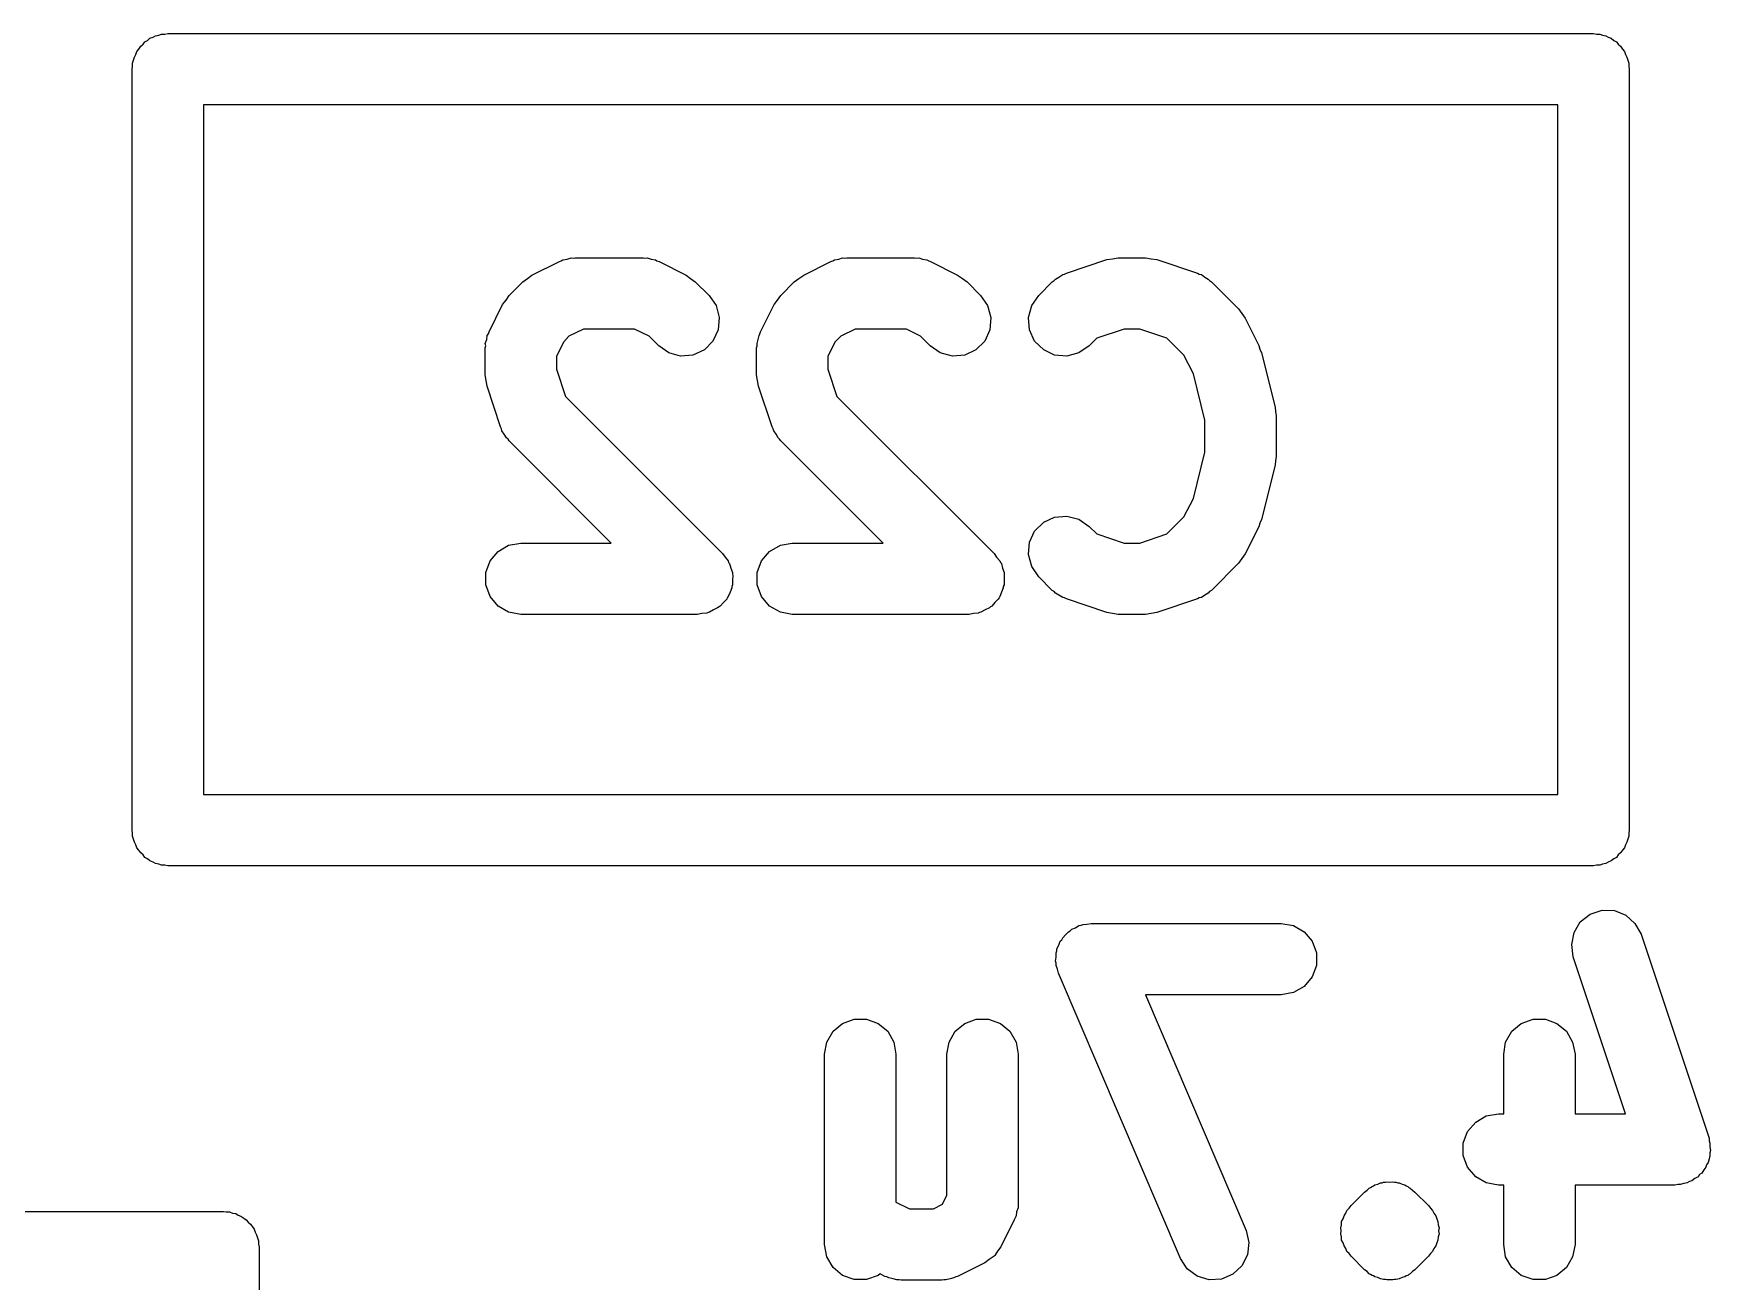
# Model space of a CAD drawing. Extents: x 100 to 214, y -112 to -50.
# Drawn here: x 124.418 to 127.946, y -91.549 to -88.925 of the extents above; entities that cross this region are included whole.
import ezdxf

# ---------------------------------------------------------------- set-up
doc = ezdxf.new("R2010")
doc.units = 0
doc.header["$MEASUREMENT"] = 0
doc.layers.add('BLACK', color=7, linetype='CONTINUOUS')

msp = doc.modelspace()

# ---------------------------------------------------------------- linework, layer by layer
at = {"layer": 'Black'}
for p, q in [((124.639, -88.9575), (124.643, -88.9518)), ((124.643, -88.9518), (124.648, -88.9476)), ((124.648, -88.9476), (124.652, -88.9425)), ((124.652, -88.9425), (124.657, -88.9393)), ((124.657, -88.9393), (124.662, -88.935)), ((124.662, -88.935), (124.669, -88.9328)), ((124.669, -88.9328), (124.674, -88.9295)), ((124.674, -88.9295), (124.681, -88.9284)), ((124.681, -88.9284), (124.687, -88.9261)), ((124.687, -88.9261), (124.694, -88.9261)), ((124.694, -88.9261), (124.7, -88.925)), ((124.7, -88.925), (127.7, -88.925)), ((127.7, -88.925), (127.706, -88.9261)), ((127.706, -88.9261), (127.713, -88.9261)), ((127.713, -88.9261), (127.719, -88.9284)), ((127.719, -88.9284), (127.726, -88.9295)), ((127.726, -88.9295), (127.731, -88.9328)), ((127.731, -88.9328), (127.737, -88.935)), ((127.737, -88.935), (127.743, -88.9393)), ((127.743, -88.9393), (127.748, -88.9425)), ((127.748, -88.9425), (127.752, -88.9476)), ((127.752, -88.9476), (127.757, -88.9518)), ((127.757, -88.9518), (127.761, -88.9575)), ((124.626, -88.987), (124.628, -88.9808)), ((124.626, -88.9935), (124.626, -88.987)), ((124.628, -88.9808), (124.63, -88.9743)), ((124.63, -88.9743), (124.633, -88.9687)), ((124.633, -88.9687), (124.635, -88.9625)), ((124.635, -88.9625), (124.639, -88.9575)), ((127.761, -88.9575), (127.765, -88.9625)), ((127.765, -88.9625), (127.767, -88.9687)), ((127.767, -88.9687), (127.77, -88.9743)), ((127.77, -88.9743), (127.772, -88.9808)), ((127.772, -88.9808), (127.774, -88.987)), ((127.774, -88.987), (127.774, -88.9935)), ((124.625, -89), (124.626, -88.9935)), ((124.625, -90.6), (124.625, -89)), ((127.774, -88.9935), (127.775, -89)), ((127.775, -89), (127.775, -90.6)), ((127.625, -89.075), (124.775, -89.075)), ((124.775, -89.075), (124.775, -90.525)), ((127.625, -90.525), (127.625, -89.075)), ((125.466, -89.4329), (125.524, -89.4043)), ((125.524, -89.4043), (125.528, -89.4031)), ((125.528, -89.4031), (125.531, -89.401)), ((125.531, -89.401), (125.54, -89.3994)), ((125.54, -89.3994), (125.549, -89.3969)), ((125.549, -89.3969), (125.553, -89.3972)), ((125.553, -89.3972), (125.557, -89.3964)), ((125.557, -89.3964), (125.7, -89.3964)), ((125.7, -89.3964), (125.704, -89.3972)), ((125.704, -89.3972), (125.709, -89.3969)), ((125.709, -89.3969), (125.717, -89.3994)), ((125.717, -89.3994), (125.726, -89.401)), ((125.726, -89.401), (125.729, -89.4031)), ((125.729, -89.4031), (125.734, -89.4043)), ((125.734, -89.4043), (125.791, -89.4329)), ((126.038, -89.4329), (126.095, -89.4043)), ((126.095, -89.4043), (126.099, -89.4031)), ((126.099, -89.4031), (126.103, -89.401)), ((126.103, -89.401), (126.112, -89.3994)), ((126.112, -89.3994), (126.12, -89.3969)), ((126.12, -89.3969), (126.124, -89.3972)), ((126.124, -89.3972), (126.129, -89.3964)), ((126.129, -89.3964), (126.271, -89.3964)), ((126.271, -89.3964), (126.276, -89.3972)), ((126.276, -89.3972), (126.28, -89.3969)), ((126.28, -89.3969), (126.288, -89.3994)), ((126.288, -89.3994), (126.297, -89.401)), ((126.297, -89.401), (126.301, -89.4031)), ((126.301, -89.4031), (126.305, -89.4043)), ((126.305, -89.4043), (126.362, -89.4329)), ((126.591, -89.4288), (126.676, -89.4003)), ((126.676, -89.4003), (126.688, -89.3985)), ((126.688, -89.3985), (126.7, -89.3964)), ((126.7, -89.3964), (126.757, -89.3964)), ((126.757, -89.3964), (126.769, -89.3985)), ((126.769, -89.3985), (126.781, -89.4003)), ((126.781, -89.4003), (126.867, -89.4288)), ((125.418, -89.4755), (125.447, -89.447)), ((125.447, -89.447), (125.457, -89.4401)), ((125.457, -89.4401), (125.466, -89.4329)), ((125.791, -89.4329), (125.8, -89.4401)), ((125.8, -89.4401), (125.81, -89.447)), ((125.81, -89.447), (125.839, -89.4755)), ((125.99, -89.4755), (126.018, -89.447)), ((126.018, -89.447), (126.028, -89.4401)), ((126.028, -89.4401), (126.038, -89.4329)), ((126.362, -89.4329), (126.372, -89.4401)), ((126.372, -89.4401), (126.382, -89.447)), ((126.382, -89.447), (126.41, -89.4755)), ((126.533, -89.4755), (126.561, -89.447)), ((126.561, -89.447), (126.565, -89.4445)), ((126.565, -89.4445), (126.568, -89.4413)), ((126.568, -89.4413), (126.575, -89.4371)), ((126.575, -89.4371), (126.583, -89.432)), ((126.583, -89.432), (126.587, -89.4309)), ((126.587, -89.4309), (126.591, -89.4288)), ((126.867, -89.4288), (126.87, -89.4309)), ((126.87, -89.4309), (126.875, -89.432)), ((126.875, -89.432), (126.882, -89.4371)), ((126.882, -89.4371), (126.889, -89.4413)), ((126.889, -89.4413), (126.892, -89.4445)), ((126.892, -89.4445), (126.896, -89.447)), ((126.896, -89.447), (126.953, -89.5041)), ((125.412, -89.4854), (125.418, -89.4755)), ((125.839, -89.4755), (125.854, -89.4969)), ((125.983, -89.4854), (125.99, -89.4755)), ((126.41, -89.4755), (126.425, -89.4969)), ((126.518, -89.4969), (126.533, -89.4755)), ((125.376, -89.5522), (125.404, -89.495)), ((125.404, -89.495), (125.412, -89.4854)), ((125.854, -89.4969), (125.86, -89.522)), ((125.947, -89.5522), (125.976, -89.495)), ((125.976, -89.495), (125.983, -89.4854)), ((126.425, -89.4969), (126.432, -89.522)), ((126.511, -89.522), (126.518, -89.4969)), ((126.953, -89.5041), (126.96, -89.5139)), ((126.96, -89.5139), (126.967, -89.5236)), ((125.375, -89.5563), (125.376, -89.5522)), ((125.575, -89.5464), (125.544, -89.5616)), ((125.682, -89.5464), (125.575, -89.5464)), ((125.713, -89.5616), (125.682, -89.5464)), ((125.858, -89.548), (125.847, -89.5716)), ((125.86, -89.522), (125.858, -89.548)), ((125.946, -89.5563), (125.947, -89.5522)), ((126.146, -89.5464), (126.116, -89.5616)), ((126.254, -89.5464), (126.146, -89.5464)), ((126.284, -89.5616), (126.254, -89.5464)), ((126.43, -89.548), (126.419, -89.5716)), ((126.432, -89.522), (126.43, -89.548)), ((126.513, -89.548), (126.511, -89.522)), ((126.524, -89.5716), (126.513, -89.548)), ((126.712, -89.5464), (126.655, -89.5656)), ((126.745, -89.5464), (126.712, -89.5464)), ((126.802, -89.5656), (126.745, -89.5464)), ((126.967, -89.5236), (126.996, -89.5807)), ((125.368, -89.5771), (125.371, -89.5687)), ((125.369, -89.5815), (125.368, -89.5771)), ((125.368, -89.5857), (125.369, -89.5815)), ((125.368, -89.6429), (125.368, -89.5857)), ((125.371, -89.5687), (125.372, -89.5601)), ((125.372, -89.5601), (125.375, -89.5563)), ((125.533, -89.573), (125.518, -89.6034)), ((125.544, -89.5616), (125.533, -89.573)), ((125.733, -89.5816), (125.713, -89.5616)), ((125.754, -89.5965), (125.733, -89.5816)), ((125.847, -89.5716), (125.829, -89.59)), ((125.939, -89.5857), (125.94, -89.5815)), ((125.939, -89.6429), (125.939, -89.5857)), ((125.94, -89.5771), (125.942, -89.5687)), ((125.94, -89.5815), (125.94, -89.5771)), ((125.942, -89.5687), (125.944, -89.5601)), ((125.944, -89.5601), (125.946, -89.5563)), ((126.104, -89.573), (126.089, -89.6034)), ((126.116, -89.5616), (126.104, -89.573)), ((126.304, -89.5816), (126.284, -89.5616)), ((126.325, -89.5965), (126.304, -89.5816)), ((126.419, -89.5716), (126.4, -89.59)), ((126.543, -89.59), (126.524, -89.5716)), ((126.639, -89.5816), (126.617, -89.5965)), ((126.655, -89.5656), (126.639, -89.5816)), ((126.838, -89.6016), (126.802, -89.5656)), ((126.996, -89.5807), (126.998, -89.5886)), ((125.518, -89.6034), (125.518, -89.6307)), ((125.779, -89.6033), (125.754, -89.5965)), ((125.805, -89.601), (125.779, -89.6033)), ((125.829, -89.59), (125.805, -89.601)), ((126.089, -89.6034), (126.089, -89.6307)), ((126.351, -89.6033), (126.325, -89.5965)), ((126.377, -89.601), (126.351, -89.6033)), ((126.4, -89.59), (126.377, -89.601)), ((126.566, -89.601), (126.543, -89.59)), ((126.592, -89.6033), (126.566, -89.601)), ((126.617, -89.5965), (126.592, -89.6033)), ((126.858, -89.6405), (126.838, -89.6016)), ((126.998, -89.5886), (127.001, -89.5961)), ((127.001, -89.5961), (127.03, -89.7104)), ((125.37, -89.6547), (125.368, -89.6429)), ((125.372, -89.6666), (125.37, -89.6547)), ((125.518, -89.6307), (125.537, -89.6881)), ((125.941, -89.6547), (125.939, -89.6429)), ((125.943, -89.6666), (125.941, -89.6547)), ((126.089, -89.6307), (126.108, -89.6881)), ((126.882, -89.7378), (126.858, -89.6405)), ((125.4, -89.7523), (125.372, -89.6666)), ((125.537, -89.6881), (125.867, -90.0184)), ((125.972, -89.7523), (125.943, -89.6666)), ((126.108, -89.6881), (126.439, -90.0184)), ((127.03, -89.7104), (127.031, -89.7195)), ((127.031, -89.7195), (127.032, -89.7286)), ((127.032, -89.7286), (127.032, -89.8143)), ((125.402, -89.7561), (125.4, -89.7523)), ((125.403, -89.7603), (125.402, -89.7561)), ((125.408, -89.7675), (125.403, -89.7603)), ((125.974, -89.7561), (125.972, -89.7523)), ((125.975, -89.7603), (125.974, -89.7561)), ((125.98, -89.7675), (125.975, -89.7603)), ((126.882, -89.8051), (126.882, -89.7378)), ((125.413, -89.7752), (125.408, -89.7675)), ((125.416, -89.7781), (125.413, -89.7752)), ((125.418, -89.7816), (125.416, -89.7781)), ((125.633, -89.9964), (125.418, -89.7816)), ((125.984, -89.7752), (125.98, -89.7675)), ((125.987, -89.7781), (125.984, -89.7752)), ((125.99, -89.7816), (125.987, -89.7781)), ((126.205, -89.9964), (125.99, -89.7816)), ((126.858, -89.9024), (126.882, -89.8051)), ((127.03, -89.8325), (127.001, -89.9468)), ((127.031, -89.8233), (127.03, -89.8325)), ((127.032, -89.8143), (127.031, -89.8233)), ((126.838, -89.9413), (126.858, -89.9024)), ((126.566, -89.9418), (126.592, -89.9396)), ((126.592, -89.9396), (126.617, -89.9463)), ((126.513, -89.9949), (126.524, -89.9713)), ((126.524, -89.9713), (126.543, -89.9528)), ((126.543, -89.9528), (126.566, -89.9418)), ((126.617, -89.9463), (126.639, -89.9613)), ((126.639, -89.9613), (126.655, -89.9773)), ((126.802, -89.9773), (126.838, -89.9413)), ((126.996, -89.9621), (126.967, -90.0193)), ((126.998, -89.9543), (126.996, -89.9621)), ((127.001, -89.9468), (126.998, -89.9543)), ((125.395, -90.014), (125.417, -90.001)), ((125.417, -90.001), (125.443, -89.9964)), ((125.443, -89.9964), (125.633, -89.9964)), ((125.966, -90.014), (125.989, -90.001)), ((125.989, -90.001), (126.014, -89.9964)), ((126.014, -89.9964), (126.205, -89.9964)), ((126.511, -90.0208), (126.513, -89.9949)), ((126.655, -89.9773), (126.712, -89.9964)), ((126.712, -89.9964), (126.745, -89.9964)), ((126.745, -89.9964), (126.802, -89.9773)), ((125.369, -90.0584), (125.378, -90.0339)), ((125.378, -90.0339), (125.395, -90.014)), ((125.867, -90.0184), (125.873, -90.0264)), ((125.873, -90.0264), (125.879, -90.0339)), ((125.879, -90.0339), (125.88, -90.037)), ((125.88, -90.037), (125.882, -90.0397)), ((125.882, -90.0397), (125.885, -90.0492)), ((125.94, -90.0584), (125.949, -90.0339)), ((125.949, -90.0339), (125.966, -90.014)), ((126.439, -90.0184), (126.444, -90.0264)), ((126.444, -90.0264), (126.451, -90.0339)), ((126.451, -90.0339), (126.452, -90.037)), ((126.452, -90.037), (126.454, -90.0397)), ((126.454, -90.0397), (126.456, -90.0492)), ((126.518, -90.046), (126.511, -90.0208)), ((126.533, -90.0673), (126.518, -90.046)), ((126.953, -90.0387), (126.896, -90.0959)), ((126.96, -90.0289), (126.953, -90.0387)), ((126.967, -90.0193), (126.96, -90.0289)), ((125.369, -90.0845), (125.369, -90.0584)), ((125.885, -90.0492), (125.888, -90.0584)), ((125.888, -90.0584), (125.888, -90.0617)), ((125.888, -90.0617), (125.889, -90.0649)), ((125.889, -90.0649), (125.888, -90.0746)), ((125.888, -90.0746), (125.888, -90.0845)), ((125.94, -90.0845), (125.94, -90.0584)), ((126.456, -90.0492), (126.46, -90.0584)), ((126.46, -90.0584), (126.46, -90.0617)), ((126.46, -90.0617), (126.46, -90.0649)), ((126.46, -90.0649), (126.46, -90.0746)), ((126.46, -90.0746), (126.46, -90.0845)), ((126.561, -90.0959), (126.533, -90.0673)), ((125.378, -90.1089), (125.369, -90.0845)), ((125.395, -90.1289), (125.378, -90.1089)), ((125.876, -90.1144), (125.869, -90.1214)), ((125.877, -90.1115), (125.876, -90.1144)), ((125.879, -90.1089), (125.877, -90.1115)), ((125.883, -90.0997), (125.879, -90.1089)), ((125.887, -90.0908), (125.883, -90.0997)), ((125.888, -90.0845), (125.887, -90.0876)), ((125.887, -90.0876), (125.887, -90.0908)), ((125.949, -90.1089), (125.94, -90.0845)), ((125.966, -90.1289), (125.949, -90.1089)), ((126.447, -90.1144), (126.44, -90.1214)), ((126.449, -90.1115), (126.447, -90.1144)), ((126.451, -90.1089), (126.449, -90.1115)), ((126.454, -90.0997), (126.451, -90.1089)), ((126.458, -90.0908), (126.454, -90.0997)), ((126.46, -90.0845), (126.458, -90.0876)), ((126.458, -90.0876), (126.458, -90.0908)), ((126.565, -90.0984), (126.561, -90.0959)), ((126.568, -90.1016), (126.565, -90.0984)), ((126.575, -90.1058), (126.568, -90.1016)), ((126.583, -90.1108), (126.575, -90.1058)), ((126.587, -90.1119), (126.583, -90.1108)), ((126.591, -90.114), (126.587, -90.1119)), ((126.676, -90.1426), (126.591, -90.114)), ((126.867, -90.114), (126.781, -90.1426)), ((126.87, -90.1119), (126.867, -90.114)), ((126.875, -90.1108), (126.87, -90.1119)), ((126.882, -90.1058), (126.875, -90.1108)), ((126.889, -90.1016), (126.882, -90.1058)), ((126.892, -90.0984), (126.889, -90.1016)), ((126.896, -90.0959), (126.892, -90.0984)), ((125.417, -90.1419), (125.395, -90.1289)), ((125.443, -90.1464), (125.417, -90.1419)), ((125.814, -90.1464), (125.443, -90.1464)), ((125.824, -90.1447), (125.814, -90.1464)), ((125.834, -90.1439), (125.824, -90.1447)), ((125.837, -90.1425), (125.834, -90.1439)), ((125.84, -90.1419), (125.837, -90.1425)), ((125.848, -90.137), (125.84, -90.1419)), ((125.857, -90.1329), (125.848, -90.137)), ((125.86, -90.1305), (125.857, -90.1329)), ((125.862, -90.1289), (125.86, -90.1305)), ((125.869, -90.1214), (125.862, -90.1289)), ((125.989, -90.1419), (125.966, -90.1289)), ((126.014, -90.1464), (125.989, -90.1419)), ((126.386, -90.1464), (126.014, -90.1464)), ((126.395, -90.1447), (126.386, -90.1464)), ((126.405, -90.1439), (126.395, -90.1447)), ((126.408, -90.1425), (126.405, -90.1439)), ((126.411, -90.1419), (126.408, -90.1425)), ((126.42, -90.137), (126.411, -90.1419)), ((126.429, -90.1329), (126.42, -90.137)), ((126.431, -90.1305), (126.429, -90.1329)), ((126.434, -90.1289), (126.431, -90.1305)), ((126.44, -90.1214), (126.434, -90.1289)), ((126.688, -90.1443), (126.676, -90.1426)), ((126.7, -90.1464), (126.688, -90.1443)), ((126.757, -90.1464), (126.7, -90.1464)), ((126.769, -90.1443), (126.757, -90.1464)), ((126.781, -90.1426), (126.769, -90.1443)), ((124.775, -90.525), (127.625, -90.525)), ((124.626, -90.6065), (124.625, -90.6)), ((124.626, -90.613), (124.626, -90.6065)), ((127.775, -90.6), (127.774, -90.6065)), ((127.774, -90.6065), (127.774, -90.613)), ((124.628, -90.6192), (124.626, -90.613)), ((124.63, -90.6257), (124.628, -90.6192)), ((124.633, -90.6313), (124.63, -90.6257)), ((124.635, -90.6375), (124.633, -90.6313)), ((124.639, -90.6425), (124.635, -90.6375)), ((124.643, -90.6482), (124.639, -90.6425)), ((127.761, -90.6425), (127.757, -90.6482)), ((127.765, -90.6375), (127.761, -90.6425)), ((127.767, -90.6313), (127.765, -90.6375)), ((127.77, -90.6257), (127.767, -90.6313)), ((127.772, -90.6192), (127.77, -90.6257)), ((127.774, -90.613), (127.772, -90.6192)), ((124.648, -90.6524), (124.643, -90.6482)), ((124.652, -90.6575), (124.648, -90.6524)), ((124.657, -90.6607), (124.652, -90.6575)), ((124.662, -90.665), (124.657, -90.6607)), ((124.669, -90.6672), (124.662, -90.665)), ((124.674, -90.6705), (124.669, -90.6672)), ((124.681, -90.6716), (124.674, -90.6705)), ((124.687, -90.6739), (124.681, -90.6716)), ((124.694, -90.6739), (124.687, -90.6739)), ((124.7, -90.675), (124.694, -90.6739)), ((127.7, -90.675), (124.7, -90.675)), ((127.706, -90.6739), (127.7, -90.675)), ((127.713, -90.6739), (127.706, -90.6739)), ((127.719, -90.6716), (127.713, -90.6739)), ((127.726, -90.6705), (127.719, -90.6716)), ((127.731, -90.6672), (127.726, -90.6705)), ((127.737, -90.665), (127.731, -90.6672)), ((127.743, -90.6607), (127.737, -90.665)), ((127.748, -90.6575), (127.743, -90.6607)), ((127.752, -90.6524), (127.748, -90.6575)), ((127.757, -90.6482), (127.752, -90.6524)), ((127.672, -90.7931), (127.693, -90.7769)), ((127.693, -90.7769), (127.718, -90.7687)), ((127.718, -90.7687), (127.744, -90.7694)), ((127.744, -90.7694), (127.768, -90.779)), ((127.768, -90.779), (127.787, -90.7962)), ((126.583, -90.8265), (126.589, -90.8206)), ((126.589, -90.8206), (126.595, -90.814)), ((126.595, -90.814), (126.599, -90.8117)), ((126.599, -90.8117), (126.602, -90.8087)), ((126.602, -90.8087), (126.61, -90.8053)), ((126.61, -90.8053), (126.617, -90.801)), ((126.617, -90.801), (126.622, -90.8002)), ((126.622, -90.8002), (126.626, -90.7984)), ((126.626, -90.7984), (126.634, -90.7979)), ((126.634, -90.7979), (126.643, -90.7964)), ((126.643, -90.7964), (127.043, -90.7964)), ((127.043, -90.7964), (127.069, -90.801)), ((127.069, -90.801), (127.091, -90.814)), ((127.091, -90.814), (127.108, -90.8339)), ((127.654, -90.8408), (127.659, -90.8153)), ((127.659, -90.8153), (127.672, -90.7931)), ((127.787, -90.7962), (127.8, -90.8191)), ((127.8, -90.8191), (127.943, -91.2477)), ((126.569, -90.8584), (126.571, -90.8542)), ((126.569, -90.867), (126.569, -90.8584)), ((126.571, -90.8497), (126.575, -90.842)), ((126.571, -90.8542), (126.571, -90.8497)), ((126.575, -90.842), (126.578, -90.8339)), ((126.578, -90.8339), (126.581, -90.8305)), ((126.581, -90.8305), (126.583, -90.8265)), ((127.108, -90.8339), (127.117, -90.8584)), ((127.117, -90.8584), (127.117, -90.8845)), ((127.657, -90.8666), (127.654, -90.8408)), ((126.568, -90.8756), (126.569, -90.867)), ((126.569, -90.88), (126.568, -90.8756)), ((126.569, -90.8845), (126.569, -90.88)), ((126.572, -90.8926), (126.569, -90.8845)), ((126.574, -90.901), (126.572, -90.8926)), ((127.117, -90.8845), (127.108, -90.9089)), ((127.767, -91.1964), (127.657, -90.8666)), ((126.831, -91.501), (126.574, -90.901)), ((127.091, -90.9289), (127.069, -90.9419)), ((127.108, -90.9089), (127.091, -90.9289)), ((127.043, -90.9464), (126.757, -90.9464)), ((126.757, -90.9464), (126.969, -91.4419)), ((127.069, -90.9419), (127.043, -90.9464)), ((126.12, -91.0065), (126.144, -90.9976)), ((126.144, -90.9976), (126.17, -90.9976)), ((126.17, -90.9976), (126.195, -91.0065)), ((126.377, -91.0065), (126.401, -90.9976)), ((126.401, -90.9976), (126.427, -90.9976)), ((126.427, -90.9976), (126.452, -91.0065)), ((127.548, -91.0065), (127.573, -90.9976)), ((127.573, -90.9976), (127.599, -90.9976)), ((127.599, -90.9976), (127.623, -91.0065)), ((126.087, -91.0458), (126.1, -91.0232)), ((126.1, -91.0232), (126.12, -91.0065)), ((126.195, -91.0065), (126.215, -91.0232)), ((126.215, -91.0232), (126.228, -91.0458)), ((126.344, -91.0458), (126.357, -91.0232)), ((126.357, -91.0232), (126.377, -91.0065)), ((126.452, -91.0065), (126.472, -91.0232)), ((126.472, -91.0232), (126.485, -91.0458)), ((127.515, -91.0458), (127.528, -91.0232)), ((127.528, -91.0232), (127.548, -91.0065)), ((127.623, -91.0065), (127.643, -91.0232)), ((127.643, -91.0232), (127.656, -91.0458)), ((126.082, -91.0714), (126.087, -91.0458)), ((126.228, -91.0458), (126.232, -91.0714)), ((126.339, -91.0714), (126.344, -91.0458)), ((126.485, -91.0458), (126.489, -91.0714)), ((127.511, -91.0714), (127.515, -91.0458)), ((127.656, -91.0458), (127.661, -91.0714)), ((126.082, -91.4714), (126.082, -91.0714)), ((126.232, -91.0714), (126.232, -91.3822)), ((126.339, -91.368), (126.339, -91.0714)), ((126.489, -91.0714), (126.489, -91.3857)), ((127.511, -91.1964), (127.511, -91.0714)), ((127.661, -91.0714), (127.661, -91.1964)), ((127.452, -91.214), (127.474, -91.201)), ((127.474, -91.201), (127.5, -91.1964)), ((127.5, -91.1964), (127.511, -91.1964)), ((127.661, -91.1964), (127.767, -91.1964)), ((127.426, -91.2584), (127.435, -91.2339)), ((127.435, -91.2339), (127.452, -91.214)), ((127.426, -91.2845), (127.426, -91.2584)), ((127.943, -91.2477), (127.943, -91.2532)), ((127.943, -91.2532), (127.945, -91.2584)), ((127.945, -91.2584), (127.945, -91.266)), ((127.945, -91.266), (127.946, -91.2735)), ((127.946, -91.2735), (127.945, -91.2789)), ((127.945, -91.2789), (127.945, -91.2845)), ((127.435, -91.3089), (127.426, -91.2845)), ((127.452, -91.3289), (127.435, -91.3089)), ((127.932, -91.3147), (127.928, -91.3212)), ((127.936, -91.3089), (127.932, -91.3147)), ((127.938, -91.3037), (127.936, -91.3089)), ((127.941, -91.299), (127.938, -91.3037)), ((127.943, -91.2916), (127.941, -91.299)), ((127.945, -91.2845), (127.943, -91.2916)), ((127.228, -91.3528), (127.231, -91.3515)), ((127.231, -91.3515), (127.234, -91.3493)), ((127.234, -91.3493), (127.237, -91.3482)), ((127.237, -91.3482), (127.24, -91.3463)), ((127.24, -91.3463), (127.246, -91.3446)), ((127.246, -91.3446), (127.252, -91.3418)), ((127.252, -91.3418), (127.255, -91.3416)), ((127.255, -91.3416), (127.258, -91.3404)), ((127.258, -91.3404), (127.262, -91.3404)), ((127.262, -91.3404), (127.265, -91.3396)), ((127.265, -91.3396), (127.271, -91.3401)), ((127.271, -91.3401), (127.278, -91.3396)), ((127.278, -91.3396), (127.281, -91.3404)), ((127.281, -91.3404), (127.284, -91.3404)), ((127.284, -91.3404), (127.288, -91.3416)), ((127.288, -91.3416), (127.291, -91.3418)), ((127.291, -91.3418), (127.297, -91.3446)), ((127.297, -91.3446), (127.303, -91.3463)), ((127.303, -91.3463), (127.306, -91.3482)), ((127.306, -91.3482), (127.309, -91.3493)), ((127.309, -91.3493), (127.311, -91.3515)), ((127.311, -91.3515), (127.314, -91.3528)), ((127.474, -91.3419), (127.452, -91.3289)), ((127.5, -91.3464), (127.474, -91.3419)), ((127.511, -91.3464), (127.5, -91.3464)), ((127.511, -91.4714), (127.511, -91.3464)), ((127.871, -91.3464), (127.661, -91.3464)), ((127.661, -91.3464), (127.661, -91.4714)), ((127.877, -91.3455), (127.871, -91.3464)), ((127.882, -91.3456), (127.877, -91.3455)), ((127.89, -91.3432), (127.882, -91.3456)), ((127.897, -91.3419), (127.89, -91.3432)), ((127.902, -91.3391), (127.897, -91.3419)), ((127.907, -91.3374), (127.902, -91.3391)), ((127.913, -91.3327), (127.907, -91.3374)), ((127.92, -91.3289), (127.913, -91.3327)), ((127.923, -91.3246), (127.92, -91.3289)), ((127.928, -91.3212), (127.923, -91.3246)), ((126.232, -91.3822), (126.261, -91.3964)), ((126.311, -91.3964), (126.33, -91.387)), ((126.33, -91.387), (126.339, -91.368)), ((126.489, -91.3857), (126.489, -91.39)), ((127.19, -91.3898), (127.218, -91.3613)), ((127.218, -91.3613), (127.224, -91.3575)), ((127.224, -91.3575), (127.228, -91.3528)), ((127.314, -91.3528), (127.319, -91.3575)), ((127.319, -91.3575), (127.324, -91.3613)), ((127.324, -91.3613), (127.353, -91.3898)), ((121.817, -91.402), (124.817, -91.402)), ((124.817, -91.402), (124.823, -91.4031)), ((124.823, -91.4031), (124.83, -91.4031)), ((124.83, -91.4031), (124.836, -91.4054)), ((124.836, -91.4054), (124.843, -91.4065)), ((124.843, -91.4065), (124.848, -91.4098)), ((124.848, -91.4098), (124.854, -91.412)), ((124.854, -91.412), (124.86, -91.4163)), ((124.86, -91.4163), (124.865, -91.4195)), ((124.865, -91.4195), (124.869, -91.4246)), ((126.261, -91.3964), (126.311, -91.3964)), ((126.481, -91.4193), (126.453, -91.4764)), ((126.483, -91.4151), (126.481, -91.4193)), ((126.485, -91.4114), (126.483, -91.4151)), ((126.486, -91.4027), (126.485, -91.4114)), ((126.489, -91.3943), (126.486, -91.4027)), ((126.489, -91.39), (126.489, -91.3943)), ((127.17, -91.4234), (127.173, -91.4175)), ((127.173, -91.4175), (127.175, -91.4112)), ((127.175, -91.4112), (127.179, -91.4058)), ((127.179, -91.4058), (127.181, -91.3998)), ((127.181, -91.3998), (127.186, -91.3952)), ((127.186, -91.3952), (127.19, -91.3898)), ((127.353, -91.3898), (127.357, -91.3952)), ((127.357, -91.3952), (127.361, -91.3998)), ((127.361, -91.3998), (127.364, -91.4058)), ((127.364, -91.4058), (127.368, -91.4112)), ((127.368, -91.4112), (127.37, -91.4175)), ((127.37, -91.4175), (127.372, -91.4234)), ((124.869, -91.4246), (124.874, -91.4288)), ((124.874, -91.4288), (124.878, -91.4345)), ((124.878, -91.4345), (124.882, -91.4395)), ((124.882, -91.4395), (124.884, -91.4457)), ((124.884, -91.4457), (124.887, -91.4513)), ((124.887, -91.4513), (124.889, -91.4578)), ((124.889, -91.4578), (124.891, -91.464)), ((126.969, -91.4419), (126.975, -91.4672)), ((127.168, -91.4363), (127.17, -91.43)), ((127.169, -91.4429), (127.168, -91.4363)), ((127.168, -91.4494), (127.169, -91.4429)), ((127.17, -91.4557), (127.168, -91.4494)), ((127.17, -91.43), (127.17, -91.4234)), ((127.17, -91.4623), (127.17, -91.4557)), ((127.372, -91.4234), (127.373, -91.43)), ((127.373, -91.4557), (127.372, -91.4623)), ((127.373, -91.43), (127.375, -91.4363)), ((127.375, -91.4494), (127.373, -91.4557)), ((127.375, -91.4363), (127.374, -91.4429)), ((127.374, -91.4429), (127.375, -91.4494)), ((124.891, -91.464), (124.891, -91.4705)), ((124.891, -91.4705), (124.892, -91.477)), ((124.892, -91.477), (124.892, -96.125)), ((126.087, -91.4971), (126.082, -91.4714)), ((126.446, -91.4852), (126.44, -91.4944)), ((126.453, -91.4764), (126.446, -91.4852)), ((126.972, -91.4931), (126.96, -91.5164)), ((126.975, -91.4672), (126.972, -91.4931)), ((127.173, -91.4682), (127.17, -91.4623)), ((127.175, -91.4746), (127.173, -91.4682)), ((127.179, -91.4799), (127.175, -91.4746)), ((127.181, -91.4859), (127.179, -91.4799)), ((127.186, -91.4905), (127.181, -91.4859)), ((127.19, -91.4959), (127.186, -91.4905)), ((127.357, -91.4905), (127.353, -91.4959)), ((127.361, -91.4859), (127.357, -91.4905)), ((127.364, -91.4799), (127.361, -91.4859)), ((127.368, -91.4746), (127.364, -91.4799)), ((127.37, -91.4682), (127.368, -91.4746)), ((127.372, -91.4623), (127.37, -91.4682)), ((127.515, -91.4971), (127.511, -91.4714)), ((127.661, -91.4714), (127.656, -91.4971)), ((126.1, -91.5196), (126.087, -91.4971)), ((126.12, -91.5364), (126.1, -91.5196)), ((126.419, -91.5099), (126.362, -91.5385)), ((126.428, -91.5034), (126.419, -91.5099)), ((126.437, -91.4973), (126.428, -91.5034)), ((126.439, -91.4957), (126.437, -91.4973)), ((126.44, -91.4944), (126.439, -91.4957)), ((126.845, -91.5228), (126.831, -91.501)), ((126.866, -91.5384), (126.845, -91.5228)), ((126.96, -91.5164), (126.941, -91.5342)), ((127.218, -91.5245), (127.19, -91.4959)), ((127.224, -91.5282), (127.218, -91.5245)), ((127.228, -91.5329), (127.224, -91.5282)), ((127.319, -91.5282), (127.314, -91.5329)), ((127.324, -91.5245), (127.319, -91.5282)), ((127.353, -91.4959), (127.324, -91.5245)), ((127.528, -91.5196), (127.515, -91.4971)), ((127.548, -91.5364), (127.528, -91.5196)), ((127.643, -91.5196), (127.623, -91.5364)), ((127.656, -91.4971), (127.643, -91.5196)), ((126.144, -91.5453), (126.12, -91.5364)), ((126.17, -91.5453), (126.144, -91.5453)), ((126.195, -91.5364), (126.17, -91.5453)), ((126.199, -91.5331), (126.195, -91.5364)), ((126.209, -91.5385), (126.199, -91.5331)), ((126.213, -91.5397), (126.209, -91.5385)), ((126.217, -91.5419), (126.213, -91.5397)), ((126.226, -91.5434), (126.217, -91.5419)), ((126.234, -91.5459), (126.226, -91.5434)), ((126.239, -91.5457), (126.234, -91.5459)), ((126.243, -91.5464), (126.239, -91.5457)), ((126.329, -91.5464), (126.243, -91.5464)), ((126.333, -91.5457), (126.329, -91.5464)), ((126.337, -91.5459), (126.333, -91.5457)), ((126.346, -91.5434), (126.337, -91.5459)), ((126.354, -91.5419), (126.346, -91.5434)), ((126.358, -91.5397), (126.354, -91.5419)), ((126.362, -91.5385), (126.358, -91.5397)), ((126.891, -91.5459), (126.866, -91.5384)), ((126.917, -91.5444), (126.891, -91.5459)), ((126.941, -91.5342), (126.917, -91.5444)), ((127.231, -91.5343), (127.228, -91.5329)), ((127.234, -91.5364), (127.231, -91.5343)), ((127.237, -91.5375), (127.234, -91.5364)), ((127.24, -91.5394), (127.237, -91.5375)), ((127.246, -91.5411), (127.24, -91.5394)), ((127.252, -91.5439), (127.246, -91.5411)), ((127.255, -91.5442), (127.252, -91.5439)), ((127.258, -91.5453), (127.255, -91.5442)), ((127.262, -91.5453), (127.258, -91.5453)), ((127.265, -91.5461), (127.262, -91.5453)), ((127.271, -91.5456), (127.265, -91.5461)), ((127.278, -91.5461), (127.271, -91.5456)), ((127.281, -91.5453), (127.278, -91.5461)), ((127.284, -91.5453), (127.281, -91.5453)), ((127.288, -91.5442), (127.284, -91.5453)), ((127.291, -91.5439), (127.288, -91.5442)), ((127.297, -91.5411), (127.291, -91.5439)), ((127.303, -91.5394), (127.297, -91.5411)), ((127.306, -91.5375), (127.303, -91.5394)), ((127.309, -91.5364), (127.306, -91.5375)), ((127.311, -91.5343), (127.309, -91.5364)), ((127.314, -91.5329), (127.311, -91.5343)), ((127.573, -91.5453), (127.548, -91.5364)), ((127.599, -91.5453), (127.573, -91.5453)), ((127.623, -91.5364), (127.599, -91.5453))]:
    msp.add_line(p, q, dxfattribs=at)

doc.saveas('drawing.dxf')
